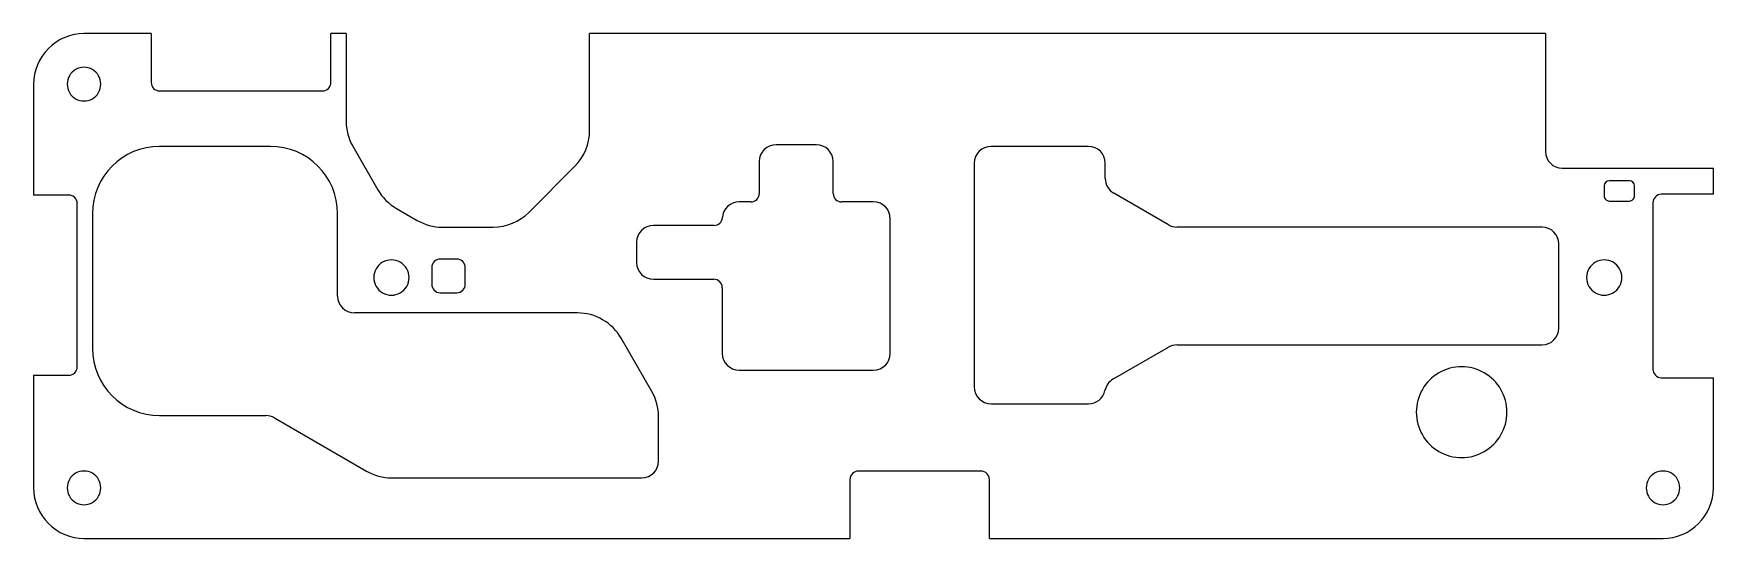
# Model space of a CAD drawing. Extents: x 6 to 106, y 261 to 291.
import ezdxf

# ---------------------------------------------------------------- set-up
doc = ezdxf.new("R2010")
doc.units = 0
doc.layers.add('cut_inner', color=7, linetype='CONTINUOUS')
doc.layers.add('cut_outline', color=7, linetype='CONTINUOUS')

msp = doc.modelspace()

# ---------------------------------------------------------------- linework, layer by layer
at = {"layer": 'cut_inner', "color": 1}
for points in [[(9.930866, 288.114413)], [(28.280868, 276.614431)], [(100.480865, 276.614431)], [(93.643365, 268.613431)], [(9.930866, 264.11443)], [(103.930865, 264.11443)]]:
    msp.add_lwpolyline(points, close=True, dxfattribs=at)
for points in [[(20.030866, 284.414427), (13.430866, 284.414427)], [(52.530864, 284.514413), (50.130866, 284.514413)], [(68.730865, 284.414427), (62.930865, 284.414427)], [(49.130865, 283.51442), (49.130865, 281.614421)], [(53.530865, 281.614421), (53.530865, 283.51442)], [(61.930865, 283.414434), (61.930865, 270.114412)], [(69.730866, 282.501172), (69.730866, 283.414434)], [(99.430866, 282.064424), (99.430866, 281.464429)], [(100.930866, 282.364409), (99.730864, 282.364409)], [(101.230867, 281.464429), (101.230867, 282.064424)], [(48.630866, 281.114411), (47.930866, 281.114411)], [(55.930866, 281.114411), (54.030867, 281.114411)], [(73.498816, 279.748394), (70.230865, 281.635138)], [(99.730864, 281.164418), (100.930866, 281.164418)], [(9.430867, 280.41443), (9.430867, 272.414409)], [(24.030866, 275.514426), (24.030866, 280.41443)], [(56.930867, 272.114424), (56.930867, 280.114419)], [(46.434203, 279.714422), (42.830866, 279.714422)], [(95.730864, 279.614409), (73.998815, 279.614409)], [(41.830866, 278.714429), (41.830866, 277.514411)], [(96.730865, 273.614426), (96.730865, 278.614416)], [(29.630867, 277.214427), (29.630867, 276.214434)], [(31.130867, 277.71441), (30.130866, 277.71441)], [(31.630866, 276.214434), (31.630866, 277.214427)], [(42.830866, 276.514418), (46.430867, 276.514418)], [(46.930866, 276.014409), (46.930866, 272.114424)], [(30.130866, 275.714424), (31.130867, 275.714424)], [(38.307404, 274.514433), (25.030867, 274.514433)], [(42.737529, 269.841203), (40.905478, 273.014431)], [(70.188085, 270.568993), (73.498816, 272.480449)], [(73.998815, 272.614434), (95.730864, 272.614434)], [(47.930866, 271.114431), (55.930866, 271.114431)], [(62.930865, 269.11442), (68.730865, 269.11442)], [(13.430866, 268.414411), (19.762917, 268.414411)], [(20.262916, 268.280453), (25.743302, 265.116354)], [(43.139453, 265.714418), (43.139453, 268.341228)], [(27.243302, 264.714425), (42.139455, 264.714425)]]:
    msp.add_lwpolyline(points, dxfattribs=at)
for points in [[(9.43123, 288.981489), (9.121644, 289.160402), (8.740088, 289.160402), (8.430502, 288.981489)], [(8.430502, 288.981489), (8.120917, 288.802576), (7.930416, 288.471979), (7.930867, 288.114413)], [(7.930867, 288.114413), (7.930416, 287.756848), (8.120917, 287.426251), (8.430502, 287.247338)], [(9.930866, 288.114413), (9.931316, 288.471979), (9.740816, 288.802576), (9.43123, 288.981489)], [(9.43123, 287.247338), (9.740816, 287.426251), (9.931316, 287.756848), (9.930866, 288.114413)], [(8.430502, 287.247338), (8.740088, 287.068425), (9.121644, 287.068425), (9.43123, 287.247338)], [(13.430866, 284.414427), (11.221729, 284.414427), (9.430868, 282.623568), (9.430867, 280.41443)], [(24.030866, 280.41443), (24.030864, 282.623568), (22.240004, 284.414427), (20.030866, 284.414427)], [(50.130866, 284.514413), (49.578584, 284.514413), (49.13087, 284.066702), (49.130865, 283.51442)], [(53.530865, 283.51442), (53.530861, 284.066702), (53.083147, 284.514413), (52.530864, 284.514413)], [(62.930865, 284.414427), (62.378583, 284.414427), (61.930869, 283.966716), (61.930865, 283.414434)], [(69.730866, 283.414434), (69.730862, 283.966716), (69.283148, 284.414427), (68.730865, 284.414427)], [(69.730866, 282.501172), (69.730863, 282.143903), (69.921462, 281.813772), (70.230865, 281.635138)], [(99.730864, 282.364409), (99.565186, 282.364408), (99.430875, 282.230103), (99.430866, 282.064424)], [(101.230867, 282.064424), (101.230858, 282.230104), (101.096546, 282.364409), (100.930866, 282.364409)], [(47.930866, 281.114411), (47.404465, 281.114412), (46.968192, 280.706323), (46.933091, 280.181094)], [(48.630866, 281.114411), (48.763476, 281.114412), (48.890654, 281.167092), (48.984423, 281.260862)], [(48.984423, 281.260862), (49.078191, 281.354632), (49.130868, 281.481811), (49.130865, 281.614421)], [(53.530865, 281.614421), (53.530863, 281.481811), (53.58354, 281.354631), (53.677309, 281.260861)], [(53.677309, 281.260861), (53.771078, 281.167091), (53.898257, 281.114411), (54.030867, 281.114411)], [(56.930867, 280.114419), (56.930863, 280.666701), (56.483148, 281.114412), (55.930866, 281.114411)], [(99.430866, 281.464429), (99.430864, 281.384862), (99.462469, 281.308553), (99.51873, 281.25229)], [(99.51873, 281.25229), (99.57499, 281.196027), (99.651298, 281.164418), (99.730864, 281.164418)], [(100.930866, 281.164418), (101.010433, 281.164417), (101.086741, 281.196026), (101.143002, 281.252289)], [(101.143002, 281.252289), (101.199264, 281.308553), (101.23087, 281.384862), (101.230867, 281.464429)], [(46.434203, 279.714422), (46.697408, 279.714422), (46.915547, 279.918474), (46.933091, 280.181094)], [(42.830866, 279.714422), (42.278584, 279.714422), (41.83087, 279.266711), (41.830866, 278.714429)], [(73.498816, 279.748394), (73.650834, 279.660622), (73.823278, 279.614412), (73.998815, 279.614409)], [(96.730865, 278.614416), (96.730861, 279.166699), (96.283146, 279.614409), (95.730864, 279.614409)], [(26.705868, 277.523758), (26.380996, 277.336193), (26.180867, 276.98956), (26.180867, 276.614431)], [(27.755868, 277.523758), (27.430997, 277.711322), (27.030739, 277.711322), (26.705868, 277.523758)], [(28.280868, 276.614431), (28.280868, 276.98956), (28.080739, 277.336193), (27.755868, 277.523758)], [(30.130866, 277.71441), (29.854731, 277.714409), (29.630877, 277.490562), (29.630867, 277.214427)], [(31.630866, 277.214427), (31.630857, 277.490562), (31.407002, 277.714409), (31.130867, 277.71441)], [(41.830866, 277.514411), (41.83087, 276.962129), (42.278584, 276.514418), (42.830866, 276.514418)], [(98.905865, 277.523758), (98.580994, 277.336193), (98.380865, 276.98956), (98.380865, 276.614431)], [(99.955865, 277.523758), (99.630994, 277.711322), (99.230736, 277.711322), (98.905865, 277.523758)], [(100.480865, 276.614431), (100.480865, 276.98956), (100.280736, 277.336193), (99.955865, 277.523758)], [(26.180867, 276.614431), (26.180867, 276.239302), (26.380996, 275.892669), (26.705868, 275.705104)], [(27.755868, 275.705104), (28.080739, 275.892669), (28.280868, 276.239302), (28.280868, 276.614431)], [(29.630867, 276.214434), (29.630865, 276.081824), (29.683542, 275.954645), (29.77731, 275.860875)], [(31.484423, 275.860875), (31.578191, 275.954645), (31.630869, 276.081824), (31.630866, 276.214434)], [(46.784423, 276.367968), (46.690654, 276.461738), (46.563476, 276.514418), (46.430867, 276.514418)], [(46.930866, 276.014409), (46.930868, 276.147019), (46.878191, 276.274198), (46.784423, 276.367968)], [(98.380865, 276.614431), (98.380865, 276.239302), (98.580994, 275.892669), (98.905865, 275.705104)], [(99.955865, 275.705104), (100.280736, 275.892669), (100.480865, 276.239302), (100.480865, 276.614431)], [(24.030866, 275.514426), (24.03087, 274.962144), (24.478584, 274.514433), (25.030867, 274.514433)], [(26.705868, 275.705104), (27.030739, 275.51754), (27.430997, 275.51754), (27.755868, 275.705104)], [(29.77731, 275.860875), (29.871079, 275.767104), (29.998257, 275.714425), (30.130866, 275.714424)], [(31.130867, 275.714424), (31.263477, 275.714425), (31.390655, 275.767104), (31.484423, 275.860875)], [(98.905865, 275.705104), (99.230736, 275.51754), (99.630994, 275.51754), (99.955865, 275.705104)], [(40.905478, 273.014431), (40.36958, 273.942634), (39.3792, 274.514432), (38.307404, 274.514433)], [(95.730864, 272.614434), (96.283146, 272.614433), (96.730861, 273.062144), (96.730865, 273.614426)], [(9.430867, 272.414409), (9.430868, 270.205271), (11.221729, 268.414411), (13.430866, 268.414411)], [(46.930866, 272.114424), (46.93087, 271.562142), (47.378584, 271.114431), (47.930866, 271.114431)], [(55.930866, 271.114431), (56.483148, 271.114431), (56.930863, 271.562142), (56.930867, 272.114424)], [(73.998815, 272.614434), (73.823278, 272.61443), (73.650834, 272.56822), (73.498816, 272.480449)], [(92.293365, 270.9517), (91.457982, 271.434008), (90.428748, 271.434008), (89.593365, 270.9517)], [(61.930865, 270.114412), (61.930869, 269.56213), (62.378583, 269.114419), (62.930865, 269.11442)], [(70.188085, 270.568993), (69.941972, 270.426901), (69.767941, 270.186805), (69.709475, 269.908699)], [(89.593365, 270.9517), (88.757982, 270.469391), (88.243365, 269.578048), (88.243365, 268.613431)], [(93.643365, 268.613431), (93.643365, 269.578048), (93.128748, 270.469391), (92.293365, 270.9517)], [(43.139453, 268.341228), (43.139449, 268.867829), (43.00083, 269.385153), (42.737529, 269.841203)], [(68.730865, 269.11442), (69.203863, 269.11442), (69.612169, 269.445818), (69.709475, 269.908699)], [(20.262916, 268.280453), (20.110896, 268.368215), (19.938452, 268.414416), (19.762917, 268.414411)], [(88.243365, 268.613431), (88.243365, 267.648814), (88.757982, 266.757471), (89.593365, 266.275162)], [(92.293365, 266.275162), (93.128748, 266.757471), (93.643365, 267.648814), (93.643365, 268.613431)], [(89.593365, 266.275162), (90.428748, 265.792854), (91.457982, 265.792854), (92.293365, 266.275162)], [(9.43123, 264.981505), (9.121644, 265.160418), (8.740088, 265.160418), (8.430502, 264.981505)], [(25.743302, 265.116354), (26.199359, 264.853047), (26.716692, 264.714427), (27.243302, 264.714425)], [(42.139455, 264.714425), (42.691736, 264.714426), (43.139449, 265.162137), (43.139453, 265.714418)], [(103.43123, 264.981505), (103.121644, 265.160418), (102.740088, 265.160418), (102.430502, 264.981505)], [(8.430502, 264.981505), (8.120917, 264.802592), (7.930416, 264.471995), (7.930867, 264.11443)], [(7.930867, 264.11443), (7.930416, 263.756864), (8.120917, 263.426267), (8.430502, 263.247354)], [(9.930866, 264.11443), (9.931316, 264.471995), (9.740816, 264.802592), (9.43123, 264.981505)], [(9.43123, 263.247354), (9.740816, 263.426267), (9.931316, 263.756864), (9.930866, 264.11443)], [(102.430502, 264.981505), (102.120916, 264.802592), (101.930416, 264.471995), (101.930867, 264.11443)], [(101.930867, 264.11443), (101.930416, 263.756864), (102.120916, 263.426267), (102.430502, 263.247354)], [(103.930865, 264.11443), (103.931316, 264.471995), (103.740816, 264.802592), (103.43123, 264.981505)], [(103.43123, 263.247354), (103.740816, 263.426267), (103.931316, 263.756864), (103.930865, 264.11443)], [(8.430502, 263.247354), (8.740088, 263.068441), (9.121644, 263.068441), (9.43123, 263.247354)], [(102.430502, 263.247354), (102.740088, 263.068441), (103.121644, 263.068441), (103.43123, 263.247354)]]:
    msp.add_open_spline(points, degree=3, dxfattribs=at)
at = {"layer": 'cut_outline', "color": 7}
for points in [[(12.930867, 291.114418), (8.930868, 291.114418)], [(12.930867, 291.114418), (12.930867, 288.214426)], [(24.530868, 291.114418), (23.630866, 291.114418)], [(23.630866, 288.214426), (23.630866, 291.114418)], [(24.530868, 291.114418), (24.530868, 285.918266)], [(95.930866, 291.114418), (39.030865, 291.114418)], [(39.030865, 285.357058), (39.030865, 291.114418)], [(95.930866, 291.114418), (95.930866, 284.114416)], [(5.930867, 288.114413), (5.930867, 281.514408)], [(13.430866, 287.714416), (23.130867, 287.714416)], [(24.932791, 284.418263), (26.428943, 281.826855)], [(35.409545, 280.49309), (38.152186, 283.235735)], [(96.930866, 283.114423), (105.930867, 283.114423)], [(105.930867, 281.564415), (105.930867, 283.114423)], [(8.030866, 281.514408), (5.930867, 281.514408)], [(8.530868, 271.31443), (8.530868, 281.014425)], [(102.330866, 281.064432), (102.330866, 271.164411)], [(105.930867, 281.564415), (102.830865, 281.564415)], [(27.52702, 280.728781), (28.760994, 280.016338)], [(30.260994, 279.614409), (33.288224, 279.614409)], [(5.930867, 270.81442), (8.030866, 270.81442)], [(5.930867, 270.81442), (5.930867, 264.11443)], [(102.830865, 270.664428), (105.930867, 270.664428)], [(105.930867, 264.11443), (105.930867, 270.664428)], [(62.330864, 265.114422), (55.030865, 265.114422)], [(54.530866, 264.614413), (54.530866, 261.114425)], [(62.830866, 261.114425), (62.830866, 264.614413)], [(8.930868, 261.114425), (54.530866, 261.114425)], [(62.830866, 261.114425), (102.930865, 261.114425)]]:
    msp.add_lwpolyline(points, dxfattribs=at)
for points in [[(8.930868, 291.114418), (8.135217, 291.114418), (7.372154, 290.798347), (6.809545, 290.235737)], [(6.809545, 290.235737), (6.246936, 289.673127), (5.930865, 288.910064), (5.930867, 288.114413)], [(12.930867, 288.214426), (12.930865, 288.081816), (12.983542, 287.954637), (13.07731, 287.860867)], [(23.484423, 287.860867), (23.578192, 287.954637), (23.630869, 288.081816), (23.630866, 288.214426)], [(13.07731, 287.860867), (13.171079, 287.767096), (13.298257, 287.714416), (13.430866, 287.714416)], [(23.130867, 287.714416), (23.263477, 287.714416), (23.390655, 287.767096), (23.484423, 287.860867)], [(24.530868, 285.918266), (24.530867, 285.391655), (24.669486, 284.874322), (24.932791, 284.418263)], [(38.152186, 283.235735), (38.714796, 283.798345), (39.030866, 284.561408), (39.030865, 285.357058)], [(95.930866, 284.114416), (95.93087, 283.562134), (96.378584, 283.114423), (96.930866, 283.114423)], [(8.530868, 281.014425), (8.530858, 281.290562), (8.307003, 281.514409), (8.030866, 281.514408)], [(26.428943, 281.826855), (26.692249, 281.370798), (27.070962, 280.992085), (27.52702, 280.728781)], [(102.830865, 281.564415), (102.55473, 281.564414), (102.330876, 281.340567), (102.330866, 281.064432)], [(28.760994, 280.016338), (29.217051, 279.753031), (29.734383, 279.614411), (30.260994, 279.614409)], [(33.288224, 279.614409), (34.083874, 279.614409), (34.846936, 279.930481), (35.409545, 280.49309)], [(8.384424, 270.96087), (8.478193, 271.05464), (8.53087, 271.18182), (8.530868, 271.31443)], [(102.330866, 271.164411), (102.330876, 270.888276), (102.55473, 270.664429), (102.830865, 270.664428)], [(8.030866, 270.81442), (8.163476, 270.81442), (8.290655, 270.867099), (8.384424, 270.96087)], [(55.030865, 265.114422), (54.898255, 265.114422), (54.771077, 265.061742), (54.677309, 264.967972)], [(62.684422, 264.967973), (62.590653, 265.061743), (62.463475, 265.114423), (62.330864, 265.114422)], [(5.930867, 264.11443), (5.930865, 263.318779), (6.246936, 262.555716), (6.809545, 261.993106)], [(54.677309, 264.967972), (54.58354, 264.874202), (54.530863, 264.747022), (54.530866, 264.614413)], [(62.830866, 264.614413), (62.830869, 264.747023), (62.778191, 264.874202), (62.684422, 264.967973)], [(105.052188, 261.993106), (105.614798, 262.555716), (105.930868, 263.318779), (105.930867, 264.11443)], [(6.809545, 261.993106), (7.372154, 261.430496), (8.135217, 261.114425), (8.930868, 261.114425)], [(102.930865, 261.114425), (103.726515, 261.114424), (104.489578, 261.430495), (105.052188, 261.993106)]]:
    msp.add_open_spline(points, degree=3, dxfattribs=at)

doc.saveas('drawing.dxf')
